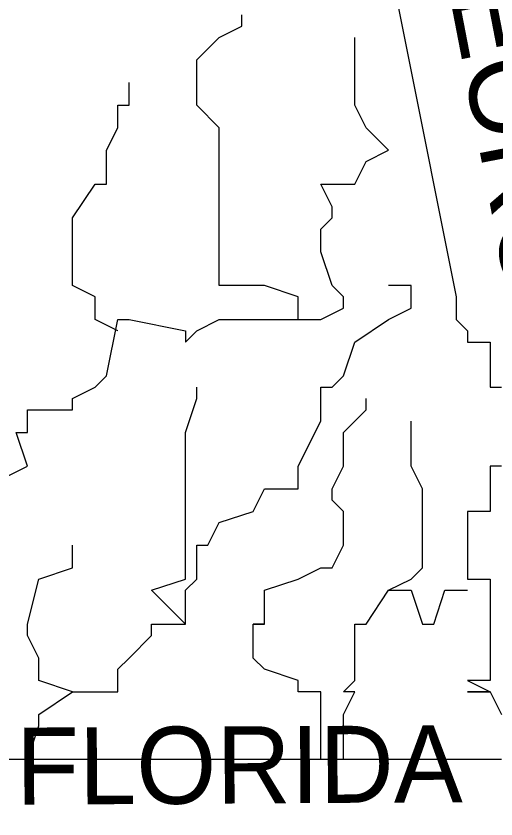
# Model space of a CAD drawing. Extents: x -88 to 7346, y -3088 to 2396.
# Drawn here: x 1854.96 to 1878.43, y 58.26 to 97.52 of the extents above; entities that cross this region are included whole.
import ezdxf

# ---------------------------------------------------------------- set-up
doc = ezdxf.new("R2010")
doc.units = 0
doc.layers.add('great seal', color=7, linetype='Continuous')

msp = doc.modelspace()

# ---------------------------------------------------------------- linework, layer by layer
at = {"layer": 'great seal'}
msp.add_line((1859.934, 82.129), (1859.934, 82.129), dxfattribs=at)
msp.add_line((1859.934, 82.129), (1859.934, 82.129), dxfattribs=at)
msp.add_line((1859.934, 82.129), (1859.934, 82.129), dxfattribs=at)
msp.add_line((1859.934, 82.129), (1859.934, 82.129), dxfattribs=at)
msp.add_line((1859.934, 82.129), (1859.934, 82.129), dxfattribs=at)
msp.add_line((1859.934, 82.129), (1859.934, 82.129), dxfattribs=at)
for points in [[(1841.173, 53.987), (1841.173, 73.3), (1846.139, 107.512), (1846.139, 108.616), (1846.139, 108.616), (1846.139, 108.616), (1844.483, 108.616), (1844.483, 109.168), (1846.139, 109.168), (1871.522, 108.616), (1876.488, 83.785), (1876.488, 82.681), (1877.04, 82.129), (1877.04, 81.577), (1877.04, 81.577), (1878.143, 81.577), (1878.143, 79.922), (1878.143, 79.37), (1878.695, 79.37)], [(1841.173, 53.987), (1841.173, 73.3), (1846.139, 107.512), (1846.139, 108.616), (1846.139, 108.616), (1846.139, 108.616), (1844.483, 108.616), (1844.483, 109.168), (1846.139, 109.168), (1871.522, 108.616), (1876.488, 83.785), (1876.488, 82.681), (1877.04, 82.129), (1877.04, 81.577), (1877.04, 81.577), (1878.143, 81.577), (1878.143, 79.922), (1878.143, 79.37), (1878.695, 79.37)], [(1841.173, 53.987), (1841.173, 73.3), (1846.139, 107.512), (1846.139, 108.616), (1846.139, 108.616), (1846.139, 108.616), (1844.483, 108.616), (1844.483, 109.168), (1846.139, 109.168), (1871.522, 108.616), (1876.488, 83.785), (1876.488, 82.681), (1877.04, 82.129), (1877.04, 81.577), (1877.04, 81.577), (1878.143, 81.577), (1878.143, 79.922), (1878.143, 79.37), (1878.695, 79.37)], [(1868.763, 82.681), (1868.763, 83.785), (1867.107, 84.337), (1866.556, 84.337), (1864.9, 84.337), (1864.9, 87.096), (1864.9, 87.096), (1864.9, 87.647), (1864.9, 89.303), (1864.9, 90.406), (1864.9, 92.062), (1863.797, 93.165), (1863.797, 95.373), (1864.9, 96.476), (1866.004, 97.028), (1866.004, 97.58)], [(1868.763, 82.681), (1868.763, 83.785), (1867.107, 84.337), (1866.556, 84.337), (1864.9, 84.337), (1864.9, 87.096), (1864.9, 87.096), (1864.9, 87.647), (1864.9, 89.303), (1864.9, 90.406), (1864.9, 92.062), (1863.797, 93.165), (1863.797, 95.373), (1864.9, 96.476), (1866.004, 97.028), (1866.004, 97.58)], [(1868.763, 82.681), (1868.763, 83.785), (1867.107, 84.337), (1866.556, 84.337), (1864.9, 84.337), (1864.9, 87.096), (1864.9, 87.096), (1864.9, 87.647), (1864.9, 89.303), (1864.9, 90.406), (1864.9, 92.062), (1863.797, 93.165), (1863.797, 95.373), (1864.9, 96.476), (1866.004, 97.028), (1866.004, 97.58)], [(1854.416, 74.956), (1855.519, 75.508), (1854.968, 77.163), (1855.519, 77.163), (1855.519, 78.267), (1857.727, 78.267), (1857.727, 78.818), (1857.727, 78.818), (1858.83, 79.37), (1859.382, 79.922), (1859.934, 82.681), (1860.486, 82.681), (1863.245, 82.129), (1863.245, 81.577), (1863.797, 82.129), (1864.9, 82.681), (1866.556, 82.681), (1868.763, 82.681), (1869.866, 82.681), (1870.97, 83.233), (1870.97, 83.785), (1870.418, 84.337), (1870.418, 84.337), (1869.866, 85.992), (1869.866, 87.096), (1870.418, 87.647), (1870.418, 88.199), (1869.866, 89.303), (1871.522, 89.303), (1872.074, 90.406), (1873.177, 90.958), (1872.074, 92.062), (1872.074, 92.062), (1871.522, 93.165), (1871.522, 94.269), (1871.522, 96.476)], [(1854.416, 74.956), (1855.519, 75.508), (1854.968, 77.163), (1855.519, 77.163), (1855.519, 78.267), (1857.727, 78.267), (1857.727, 78.818), (1857.727, 78.818), (1858.83, 79.37), (1859.382, 79.922), (1859.934, 82.681), (1860.486, 82.681), (1863.245, 82.129), (1863.245, 81.577), (1863.797, 82.129), (1864.9, 82.681), (1866.556, 82.681), (1868.763, 82.681), (1869.866, 82.681), (1870.97, 83.233), (1870.97, 83.785), (1870.418, 84.337), (1870.418, 84.337), (1869.866, 85.992), (1869.866, 87.096), (1870.418, 87.647), (1870.418, 88.199), (1869.866, 89.303), (1871.522, 89.303), (1872.074, 90.406), (1873.177, 90.958), (1872.074, 92.062), (1872.074, 92.062), (1871.522, 93.165), (1871.522, 94.269), (1871.522, 96.476)], [(1854.416, 74.956), (1855.519, 75.508), (1854.968, 77.163), (1855.519, 77.163), (1855.519, 78.267), (1857.727, 78.267), (1857.727, 78.818), (1857.727, 78.818), (1858.83, 79.37), (1859.382, 79.922), (1859.934, 82.681), (1860.486, 82.681), (1863.245, 82.129), (1863.245, 81.577), (1863.797, 82.129), (1864.9, 82.681), (1866.556, 82.681), (1868.763, 82.681), (1869.866, 82.681), (1870.97, 83.233), (1870.97, 83.785), (1870.418, 84.337), (1870.418, 84.337), (1869.866, 85.992), (1869.866, 87.096), (1870.418, 87.647), (1870.418, 88.199), (1869.866, 89.303), (1871.522, 89.303), (1872.074, 90.406), (1873.177, 90.958), (1872.074, 92.062), (1872.074, 92.062), (1871.522, 93.165), (1871.522, 94.269), (1871.522, 96.476)], [(1859.934, 82.129), (1858.83, 82.681), (1858.83, 83.233), (1858.83, 83.785), (1857.727, 84.337), (1857.727, 85.992), (1857.727, 87.096), (1857.727, 87.647), (1857.727, 87.647), (1858.83, 89.303), (1859.382, 89.303), (1859.382, 90.958), (1859.934, 92.062), (1859.934, 92.062), (1859.934, 93.165), (1860.486, 93.165), (1860.486, 94.269)], [(1859.934, 82.129), (1858.83, 82.681), (1858.83, 83.233), (1858.83, 83.785), (1857.727, 84.337), (1857.727, 85.992), (1857.727, 87.096), (1857.727, 87.647), (1857.727, 87.647), (1858.83, 89.303), (1859.382, 89.303), (1859.382, 90.958), (1859.934, 92.062), (1859.934, 92.062), (1859.934, 93.165), (1860.486, 93.165), (1860.486, 94.269)], [(1859.934, 82.129), (1858.83, 82.681), (1858.83, 83.233), (1858.83, 83.785), (1857.727, 84.337), (1857.727, 85.992), (1857.727, 87.096), (1857.727, 87.647), (1857.727, 87.647), (1858.83, 89.303), (1859.382, 89.303), (1859.382, 90.958), (1859.934, 92.062), (1859.934, 92.062), (1859.934, 93.165), (1860.486, 93.165), (1860.486, 94.269)], [(1863.245, 67.782), (1863.245, 67.782), (1863.245, 69.438), (1863.797, 69.99), (1863.797, 70.541), (1863.797, 71.645), (1864.348, 71.645), (1864.9, 72.749), (1866.556, 73.3), (1867.107, 74.404), (1868.763, 74.404), (1868.763, 75.508), (1869.866, 77.715), (1869.866, 78.818), (1869.866, 78.818), (1869.866, 79.37), (1870.418, 79.37), (1870.97, 79.922), (1871.522, 81.577), (1873.177, 82.681), (1874.281, 83.233), (1874.281, 83.785), (1874.281, 84.337), (1873.177, 84.337)], [(1863.245, 67.782), (1863.245, 67.782), (1863.245, 69.438), (1863.797, 69.99), (1863.797, 70.541), (1863.797, 71.645), (1864.348, 71.645), (1864.9, 72.749), (1866.556, 73.3), (1867.107, 74.404), (1868.763, 74.404), (1868.763, 75.508), (1869.866, 77.715), (1869.866, 78.818), (1869.866, 78.818), (1869.866, 79.37), (1870.418, 79.37), (1870.97, 79.922), (1871.522, 81.577), (1873.177, 82.681), (1874.281, 83.233), (1874.281, 83.785), (1874.281, 84.337), (1873.177, 84.337)], [(1863.245, 67.782), (1863.245, 67.782), (1863.245, 69.438), (1863.797, 69.99), (1863.797, 70.541), (1863.797, 71.645), (1864.348, 71.645), (1864.9, 72.749), (1866.556, 73.3), (1867.107, 74.404), (1868.763, 74.404), (1868.763, 75.508), (1869.866, 77.715), (1869.866, 78.818), (1869.866, 78.818), (1869.866, 79.37), (1870.418, 79.37), (1870.97, 79.922), (1871.522, 81.577), (1873.177, 82.681), (1874.281, 83.233), (1874.281, 83.785), (1874.281, 84.337), (1873.177, 84.337)], [(1857.727, 64.472), (1857.727, 64.472), (1858.83, 64.472), (1859.382, 64.472), (1859.934, 64.472), (1859.934, 65.023), (1859.934, 65.575), (1860.486, 66.127), (1861.589, 67.231), (1861.589, 67.782), (1863.245, 67.782), (1863.245, 67.782), (1861.589, 69.438), (1863.245, 69.99), (1863.245, 70.541), (1863.245, 71.645), (1863.245, 72.749), (1863.245, 73.3), (1863.245, 74.404), (1863.245, 74.404), (1863.245, 75.508), (1863.245, 77.163), (1863.797, 78.818), (1863.797, 78.818), (1863.797, 79.37)], [(1857.727, 64.472), (1857.727, 64.472), (1858.83, 64.472), (1859.382, 64.472), (1859.934, 64.472), (1859.934, 65.023), (1859.934, 65.575), (1860.486, 66.127), (1861.589, 67.231), (1861.589, 67.782), (1863.245, 67.782), (1863.245, 67.782), (1861.589, 69.438), (1863.245, 69.99), (1863.245, 70.541), (1863.245, 71.645), (1863.245, 72.749), (1863.245, 73.3), (1863.245, 74.404), (1863.245, 74.404), (1863.245, 75.508), (1863.245, 77.163), (1863.797, 78.818), (1863.797, 78.818), (1863.797, 79.37)], [(1857.727, 64.472), (1857.727, 64.472), (1858.83, 64.472), (1859.382, 64.472), (1859.934, 64.472), (1859.934, 65.023), (1859.934, 65.575), (1860.486, 66.127), (1861.589, 67.231), (1861.589, 67.782), (1863.245, 67.782), (1863.245, 67.782), (1861.589, 69.438), (1863.245, 69.99), (1863.245, 70.541), (1863.245, 71.645), (1863.245, 72.749), (1863.245, 73.3), (1863.245, 74.404), (1863.245, 74.404), (1863.245, 75.508), (1863.245, 77.163), (1863.797, 78.818), (1863.797, 78.818), (1863.797, 79.37)], [(1869.866, 61.161), (1869.866, 62.816), (1869.866, 63.368), (1869.866, 64.472), (1869.866, 64.472), (1868.763, 64.472), (1868.763, 65.023), (1867.107, 65.575), (1866.556, 66.127), (1866.556, 67.231), (1866.556, 67.782), (1867.107, 67.782), (1866.556, 67.782), (1867.107, 67.782), (1867.107, 69.438), (1868.763, 69.99), (1869.866, 70.541), (1869.866, 70.541), (1870.418, 70.541), (1870.97, 71.645), (1870.97, 71.645), (1870.97, 72.749), (1870.97, 73.3), (1870.97, 73.3), (1870.418, 73.852), (1870.418, 74.404), (1870.97, 75.508), (1870.97, 77.163), (1871.522, 77.715), (1872.074, 78.267), (1872.074, 78.818)], [(1869.866, 61.161), (1869.866, 62.816), (1869.866, 63.368), (1869.866, 64.472), (1869.866, 64.472), (1868.763, 64.472), (1868.763, 65.023), (1867.107, 65.575), (1866.556, 66.127), (1866.556, 67.231), (1866.556, 67.782), (1867.107, 67.782), (1866.556, 67.782), (1867.107, 67.782), (1867.107, 69.438), (1868.763, 69.99), (1869.866, 70.541), (1869.866, 70.541), (1870.418, 70.541), (1870.97, 71.645), (1870.97, 71.645), (1870.97, 72.749), (1870.97, 73.3), (1870.97, 73.3), (1870.418, 73.852), (1870.418, 74.404), (1870.97, 75.508), (1870.97, 77.163), (1871.522, 77.715), (1872.074, 78.267), (1872.074, 78.818)], [(1869.866, 61.161), (1869.866, 62.816), (1869.866, 63.368), (1869.866, 64.472), (1869.866, 64.472), (1868.763, 64.472), (1868.763, 65.023), (1867.107, 65.575), (1866.556, 66.127), (1866.556, 67.231), (1866.556, 67.782), (1867.107, 67.782), (1866.556, 67.782), (1867.107, 67.782), (1867.107, 69.438), (1868.763, 69.99), (1869.866, 70.541), (1869.866, 70.541), (1870.418, 70.541), (1870.97, 71.645), (1870.97, 71.645), (1870.97, 72.749), (1870.97, 73.3), (1870.97, 73.3), (1870.418, 73.852), (1870.418, 74.404), (1870.97, 75.508), (1870.97, 77.163), (1871.522, 77.715), (1872.074, 78.267), (1872.074, 78.818)], [(1873.177, 69.438), (1873.177, 69.438), (1874.281, 69.99), (1874.833, 70.541), (1874.833, 70.541), (1874.833, 71.645), (1874.833, 72.749), (1874.833, 73.3), (1874.833, 73.852), (1874.833, 74.404), (1874.281, 75.508), (1874.281, 75.508), (1874.281, 77.715)], [(1873.177, 69.438), (1873.177, 69.438), (1874.281, 69.99), (1874.833, 70.541), (1874.833, 70.541), (1874.833, 71.645), (1874.833, 72.749), (1874.833, 73.3), (1874.833, 73.852), (1874.833, 74.404), (1874.281, 75.508), (1874.281, 75.508), (1874.281, 77.715)], [(1873.177, 69.438), (1873.177, 69.438), (1874.281, 69.99), (1874.833, 70.541), (1874.833, 70.541), (1874.833, 71.645), (1874.833, 72.749), (1874.833, 73.3), (1874.833, 73.852), (1874.833, 74.404), (1874.281, 75.508), (1874.281, 75.508), (1874.281, 77.715)], [(1878.695, 75.508), (1878.143, 75.508), (1878.143, 75.508), (1878.143, 75.508), (1878.143, 74.956), (1878.143, 74.404), (1878.143, 74.404), (1878.143, 74.404), (1878.143, 74.404), (1878.143, 74.404), (1878.143, 73.852), (1878.143, 73.852), (1878.143, 73.852), (1878.143, 73.3), (1878.143, 73.3), (1877.04, 73.3), (1877.04, 73.3), (1877.04, 73.3), (1877.04, 72.749), (1877.04, 72.749), (1877.04, 71.645), (1877.04, 71.645), (1877.04, 71.645), (1877.04, 71.645), (1877.04, 71.645), (1877.04, 71.645), (1877.04, 71.645), (1877.04, 70.541), (1877.04, 70.541), (1877.04, 70.541), (1877.04, 70.541), (1877.04, 70.541), (1877.04, 70.541), (1877.04, 69.99), (1878.143, 69.99), (1878.143, 69.438), (1878.143, 69.438), (1878.143, 69.438), (1878.143, 67.782), (1878.143, 67.782), (1878.143, 67.782), (1878.143, 67.782), (1878.143, 67.782), (1878.143, 67.782), (1878.143, 67.231), (1878.143, 66.127), (1878.143, 66.127), (1878.143, 66.127), (1878.143, 65.575), (1878.143, 65.575), (1878.143, 65.023), (1878.143, 65.023), (1877.04, 65.023), (1877.04, 65.023), (1877.04, 65.023), (1877.04, 65.023), (1878.143, 64.472), (1878.143, 64.472), (1877.04, 64.472), (1878.143, 64.472), (1878.143, 64.472), (1878.143, 64.472), (1878.695, 63.368)], [(1878.695, 75.508), (1878.143, 75.508), (1878.143, 75.508), (1878.143, 75.508), (1878.143, 74.956), (1878.143, 74.404), (1878.143, 74.404), (1878.143, 74.404), (1878.143, 74.404), (1878.143, 74.404), (1878.143, 73.852), (1878.143, 73.852), (1878.143, 73.852), (1878.143, 73.3), (1878.143, 73.3), (1877.04, 73.3), (1877.04, 73.3), (1877.04, 73.3), (1877.04, 72.749), (1877.04, 72.749), (1877.04, 71.645), (1877.04, 71.645), (1877.04, 71.645), (1877.04, 71.645), (1877.04, 71.645), (1877.04, 71.645), (1877.04, 71.645), (1877.04, 70.541), (1877.04, 70.541), (1877.04, 70.541), (1877.04, 70.541), (1877.04, 70.541), (1877.04, 70.541), (1877.04, 69.99), (1878.143, 69.99), (1878.143, 69.438), (1878.143, 69.438), (1878.143, 69.438), (1878.143, 67.782), (1878.143, 67.782), (1878.143, 67.782), (1878.143, 67.782), (1878.143, 67.782), (1878.143, 67.782), (1878.143, 67.231), (1878.143, 66.127), (1878.143, 66.127), (1878.143, 66.127), (1878.143, 65.575), (1878.143, 65.575), (1878.143, 65.023), (1878.143, 65.023), (1877.04, 65.023), (1877.04, 65.023), (1877.04, 65.023), (1877.04, 65.023), (1878.143, 64.472), (1878.143, 64.472), (1877.04, 64.472), (1878.143, 64.472), (1878.143, 64.472), (1878.143, 64.472), (1878.695, 63.368)], [(1878.695, 75.508), (1878.143, 75.508), (1878.143, 75.508), (1878.143, 75.508), (1878.143, 74.956), (1878.143, 74.404), (1878.143, 74.404), (1878.143, 74.404), (1878.143, 74.404), (1878.143, 74.404), (1878.143, 73.852), (1878.143, 73.852), (1878.143, 73.852), (1878.143, 73.3), (1878.143, 73.3), (1877.04, 73.3), (1877.04, 73.3), (1877.04, 73.3), (1877.04, 72.749), (1877.04, 72.749), (1877.04, 71.645), (1877.04, 71.645), (1877.04, 71.645), (1877.04, 71.645), (1877.04, 71.645), (1877.04, 71.645), (1877.04, 71.645), (1877.04, 70.541), (1877.04, 70.541), (1877.04, 70.541), (1877.04, 70.541), (1877.04, 70.541), (1877.04, 70.541), (1877.04, 69.99), (1878.143, 69.99), (1878.143, 69.438), (1878.143, 69.438), (1878.143, 69.438), (1878.143, 67.782), (1878.143, 67.782), (1878.143, 67.782), (1878.143, 67.782), (1878.143, 67.782), (1878.143, 67.782), (1878.143, 67.231), (1878.143, 66.127), (1878.143, 66.127), (1878.143, 66.127), (1878.143, 65.575), (1878.143, 65.575), (1878.143, 65.023), (1878.143, 65.023), (1877.04, 65.023), (1877.04, 65.023), (1877.04, 65.023), (1877.04, 65.023), (1878.143, 64.472), (1878.143, 64.472), (1877.04, 64.472), (1878.143, 64.472), (1878.143, 64.472), (1878.143, 64.472), (1878.695, 63.368)], [(1855.519, 61.161), (1856.071, 62.816), (1856.071, 63.368), (1857.727, 64.472), (1857.727, 64.472), (1857.727, 64.472), (1856.071, 65.023), (1856.071, 65.575), (1856.071, 66.127), (1855.519, 67.231), (1855.519, 67.782), (1855.519, 67.782), (1856.071, 69.99), (1857.727, 70.541), (1857.727, 71.645)], [(1855.519, 61.161), (1856.071, 62.816), (1856.071, 63.368), (1857.727, 64.472), (1857.727, 64.472), (1857.727, 64.472), (1856.071, 65.023), (1856.071, 65.575), (1856.071, 66.127), (1855.519, 67.231), (1855.519, 67.782), (1855.519, 67.782), (1856.071, 69.99), (1857.727, 70.541), (1857.727, 71.645)], [(1855.519, 61.161), (1856.071, 62.816), (1856.071, 63.368), (1857.727, 64.472), (1857.727, 64.472), (1857.727, 64.472), (1856.071, 65.023), (1856.071, 65.575), (1856.071, 66.127), (1855.519, 67.231), (1855.519, 67.782), (1855.519, 67.782), (1856.071, 69.99), (1857.727, 70.541), (1857.727, 71.645)], [(1870.97, 61.161), (1870.97, 62.816), (1870.97, 62.816), (1870.97, 63.368), (1871.522, 64.472), (1870.97, 64.472), (1871.522, 65.023), (1871.522, 65.575), (1871.522, 66.127), (1871.522, 66.127), (1871.522, 67.231), (1871.522, 67.782), (1872.074, 67.782), (1873.177, 69.438), (1874.281, 69.438), (1874.833, 67.782), (1875.384, 67.782), (1875.936, 69.438), (1876.488, 69.438), (1877.04, 69.438)], [(1870.97, 61.161), (1870.97, 62.816), (1870.97, 62.816), (1870.97, 63.368), (1871.522, 64.472), (1870.97, 64.472), (1871.522, 65.023), (1871.522, 65.575), (1871.522, 66.127), (1871.522, 66.127), (1871.522, 67.231), (1871.522, 67.782), (1872.074, 67.782), (1873.177, 69.438), (1874.281, 69.438), (1874.833, 67.782), (1875.384, 67.782), (1875.936, 69.438), (1876.488, 69.438), (1877.04, 69.438)], [(1870.97, 61.161), (1870.97, 62.816), (1870.97, 62.816), (1870.97, 63.368), (1871.522, 64.472), (1870.97, 64.472), (1871.522, 65.023), (1871.522, 65.575), (1871.522, 66.127), (1871.522, 66.127), (1871.522, 67.231), (1871.522, 67.782), (1872.074, 67.782), (1873.177, 69.438), (1874.281, 69.438), (1874.833, 67.782), (1875.384, 67.782), (1875.936, 69.438), (1876.488, 69.438), (1877.04, 69.438)], [(1878.695, 61.161), (1850.553, 61.161), (1850.553, 60.609), (1850.553, 60.609)], [(1878.695, 61.161), (1850.553, 61.161), (1850.553, 60.609), (1850.553, 60.609)], [(1878.695, 61.161), (1850.553, 61.161), (1850.553, 60.609), (1850.553, 60.609)]]:
    msp.add_lwpolyline(points, dxfattribs=at)
for radius in [48.288, 48.288, 48.288, 47.017, 47.017, 47.017, 37.335, 37.335, 37.335, 36.167, 36.167, 36.167]:
    msp.add_circle((1859.971, 81.742), radius, dxfattribs=at)

# ---------------------------------------------------------------- texts
for s, height, rotation, p in [('GEORGIA', 3.8737, 280.9296, (1875.384, 102.546)), ('GEORGIA', 3.8737, 280.9296, (1875.384, 102.546)), ('GEORGIA', 3.8737, 280.9296, (1875.384, 102.546)), ('FLORIDA', 3.7677, 0.3238, (1854.968, 58.953)), ('FLORIDA', 3.7677, 0.3238, (1854.968, 58.953)), ('FLORIDA', 3.7677, 0.3238, (1854.968, 58.953))]:
    msp.add_text(s, height=height, rotation=rotation, dxfattribs=at).set_placement(p)

doc.saveas('drawing.dxf')
